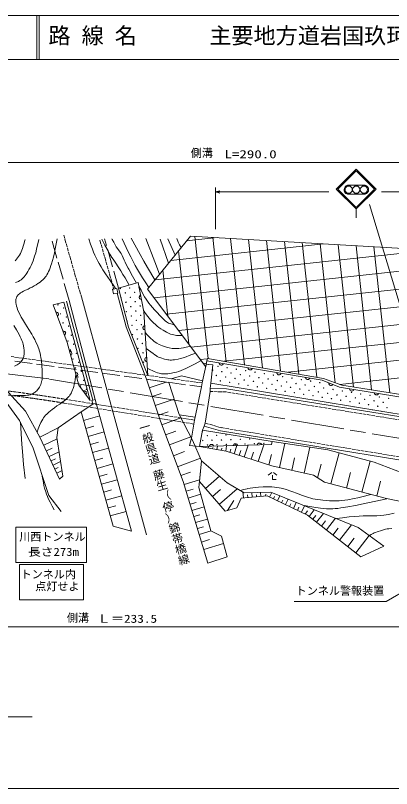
# Model space of a CAD drawing. Units: millimetres, scale not verified. Extents: x -141270 to 498730, y -17600 to 342400.
# Drawn here: x -8345 to 76656, y 167400 to 342400 of the extents above; entities that cross this region are included whole.
import ezdxf
from ezdxf.enums import TextEntityAlignment as Align

# ---------------------------------------------------------------- set-up
doc = ezdxf.new("R2010")
doc.units = ezdxf.units.MM
doc.header["$LTSCALE"] = 1000
for name, pattern in [('CHAIN', [18.5, 12, -1.5, 3.5, -1.5]), ('USER1', [1, 0.8, -0.2]), ('USER2', [5, 4, -1])]:
    doc.linetypes.add(name, pattern=pattern)
for name, color, linetype, lineweight in [('M-BGD', 7, 'Continuous', 13), ('M-BGD-CRST', 7, 'Continuous', 13), ('M-BMK-LINE', 2, 'CHAIN', 13), ('M-STR-HTXT', 7, 'Continuous', 13), ('M-STR-STR2', 171, 'Continuous', 13), ('M-STR-STRC', 7, 'Continuous', 13), ('M-TTL', 2, 'Continuous', 13), ('M-TTL-BAND', 7, 'Continuous', 13), ('M-TTL-LINE', 7, 'Continuous', 13), ('M-TTL-TXT', 7, 'Continuous', 13)]:
    doc.layers.add(name, color=color, linetype=linetype, lineweight=lineweight)
doc.layers.add('M-BMK-HTXT', color=7, linetype='Continuous')
doc.styles.add('@ＭＳ ゴシック', font='')
doc.styles.add('ＭＳ ゴシック', font='')
doc.styles.get('@ＭＳ ゴシック').set_extended_font_data('@MS Gothic')
doc.styles.get('ＭＳ ゴシック').set_extended_font_data('MS Gothic')

# ---------------------------------------------------------------- blocks, each defined once
blk = doc.blocks.new('BUHIN1')
at = {"color": 7, "linetype": 'Continuous', "lineweight": 13}
blk.add_lwpolyline([(0, 500), (115, 460), (212, 400), (322, 305), (382, 195), (418, 78), (418, -78), (382, -195), (322, -305), (212, -402), (115, -462), (0, -500)], dxfattribs=at)
blk = doc.blocks.new('BUHIN6')
at = {"color": 7, "linetype": 'Continuous', "lineweight": 13}
blk.add_lwpolyline([(-288, -1000), (0, 0), (285, -1000)], dxfattribs=at)

msp = doc.modelspace()

# ---------------------------------------------------------------- linework, layer by layer
at = {"layer": 'M-BGD', "linetype": 'USER1'}
for p, q in [((2557, 292691), (6564, 278670)), ((10742, 291505), (13900, 280369)), ((39283, 257175), (35657, 257267)), ((91677, 248727), (39283, 257175)), ((34529, 250136), (38202, 249077)), ((38122, 249096), (86020, 241246))]:
    msp.add_line(p, q, dxfattribs=at)
at = {"layer": 'M-BGD'}
for p, q in [((31183, 292455), (21513, 280440)), ((112762, 287685), (31183, 292455)), ((32195, 292396), (35188, 264723)), ((26280, 286363), (24345, 291781)), ((27733, 288168), (26094, 291814)), ((61365, 290690), (26750, 286946)), ((37220, 292102), (30297, 291353)), ((36244, 292159), (39288, 264022)), ((40293, 291922), (43387, 263320)), ((44342, 291686), (47486, 262619)), ((48391, 291449), (51585, 261918)), ((52440, 291212), (55684, 261216)), ((56489, 290976), (59784, 260515)), ((60538, 290739), (63942, 259267)), ((64587, 290502), (68071, 258286)), ((85510, 289279), (23203, 282540)), ((28523, 289150), (30806, 268040)), ((68636, 290265), (72166, 257627)), ((72685, 290029), (76261, 256967)), ((109655, 287867), (22973, 278491)), ((24976, 284743), (26105, 274314)), ((113193, 284226), (25763, 274770)), ((14958, 280669), (19390, 281944)), ((19390, 281944), (20674, 275299)), ((13617, 280432), (14552, 280630)), ((13844, 279362), (13617, 280432)), ((14552, 280630), (14778, 279560)), ((17237, 271862), (14958, 280669)), ((21513, 280440), (34671, 262883)), ((113687, 280256), (28552, 271048)), ((6564, 278670), (21264, 224813)), ((14778, 279560), (13844, 279362)), ((16687, 271898), (14674, 279538)), ((156, 276918), (2601, 277498)), ((3306, 268340), (156, 276918)), ((2601, 277498), (8527, 255245)), ((3195, 277720), (9109, 255312)), ((9689, 255465), (3775, 277873)), ((20674, 275299), (21538, 260907)), ((114181, 276286), (31341, 267326)), ((21269, 260036), (16687, 271898)), ((21538, 260907), (17237, 271862)), ((114676, 272317), (38784, 264108)), ((5958, 258726), (3306, 268340)), ((122677, 269159), (53190, 261643)), ((35012, 264706), (33433, 264535)), ((34911, 264229), (35022, 264752)), ((35022, 264752), (61294, 260256)), ((126728, 265573), (64947, 258891)), ((34790, 263416), (33849, 259203)), ((34829, 263680), (34130, 263605)), ((34671, 262883), (34790, 263416)), ((34790, 263416), (34911, 264229)), ((34790, 263416), (34911, 264229)), ((36234, 263276), (34790, 263416)), ((34911, 264229), (60976, 259837)), ((35794, 259151), (36234, 263276)), ((-13871, 261347), (-6053, 252839)), ((26818, 260176), (29147, 260796)), ((29147, 260796), (33963, 259713)), ((24416, 250588), (21269, 260036)), ((21269, 260036), (26345, 259333)), ((21901, 258138), (25740, 259417)), ((26345, 259333), (28654, 252048)), ((33849, 259203), (33726, 258312)), ((35794, 259151), (35675, 257967)), ((103629, 247926), (35794, 259151)), ((60976, 259837), (64894, 258257)), ((61294, 260256), (65425, 258713)), ((-12696, 257909), (-7421, 250731)), ((8527, 255245), (5958, 258726)), ((33726, 258312), (32145, 250806)), ((35657, 257267), (34529, 250136)), ((35675, 257967), (35657, 257267)), ((35675, 257967), (39348, 257874)), ((39348, 257874), (91784, 249419)), ((64894, 258257), (103945, 251970)), ((65425, 258713), (104099, 252482)), ((22573, 256123), (24608, 256801)), ((23244, 254107), (27547, 255540)), ((6529, 252669), (9148, 254445)), ((8936, 255267), (9702, 255465)), ((9148, 254445), (8936, 255267)), ((9914, 254642), (9148, 254445)), ((9148, 254445), (9914, 254642)), ((9702, 255465), (9914, 254642)), ((9914, 254642), (17854, 225689)), ((-6053, 252839), (-2811, 246916)), ((1294, 249086), (6529, 252669)), ((13736, 226812), (6529, 252669)), ((23978, 251902), (26134, 252666)), ((28654, 252048), (31667, 246257)), ((-7421, 250731), (-4350, 244455)), ((7066, 250742), (10705, 251756)), ((29548, 236934), (24416, 250588)), ((24747, 249709), (29033, 251320)), ((28680, 251998), (32282, 251453)), ((32145, 250806), (32002, 249918)), ((-2811, 246916), (1294, 249086)), ((1294, 249086), (1010, 246838)), ((7573, 248922), (9389, 249429)), ((32002, 249918), (31439, 246695)), ((33269, 244794), (33955, 248548)), ((34335, 249463), (33955, 248548)), ((33955, 248548), (49656, 245924)), ((34529, 250136), (34335, 249463)), ((34335, 249463), (38009, 248405)), ((1636, 237453), (-2811, 246916)), ((1010, 246838), (2383, 238093)), ((8081, 247103), (11704, 248113)), ((25592, 247459), (27871, 248315)), ((26438, 245209), (31268, 247024)), ((38009, 248405), (85902, 240556)), ((-1961, 245106), (1059, 246525)), ((8586, 245291), (10394, 245795)), ((31439, 246695), (31025, 245037)), ((33269, 244794), (31025, 245037)), ((31667, 246257), (33739, 241595)), ((49495, 245278), (33269, 244794)), ((33269, 244794), (49495, 245278)), ((41074, 243197), (41674, 245045)), ((43383, 242448), (44251, 245122)), ((46525, 241427), (47759, 245226)), ((49656, 245924), (49495, 245278)), ((49495, 245278), (49656, 245924)), ((49656, 245924), (62244, 244041)), ((51318, 240046), (52542, 245492)), ((-4350, 244455), (-844, 233705)), ((-1358, 243823), (-35, 244444)), ((-755, 242539), (1517, 243607)), ((9091, 243479), (12700, 244485)), ((27368, 242733), (29869, 243673)), ((33269, 244794), (33269, 244804)), ((39275, 243782), (33269, 244794)), ((35241, 244461), (35307, 244855)), ((36224, 244296), (36273, 244590)), ((37207, 244130), (37339, 244915)), ((38188, 243965), (38271, 244455)), ((39170, 243799), (39368, 244976)), ((49571, 240438), (39275, 243782)), ((40124, 243506), (40322, 244258)), ((42228, 242823), (42595, 243953)), ((44954, 241937), (45479, 243556)), ((56901, 238791), (58216, 244644)), ((62244, 244041), (72709, 241276)), ((62939, 236357), (64804, 243365)), ((-301, 241574), (694, 242042)), ((9594, 241675), (11394, 242176)), ((28299, 240258), (33469, 242202)), ((33739, 241595), (33080, 235568)), ((33224, 236893), (33739, 241595)), ((33739, 241595), (39523, 236592)), ((48899, 240656), (49525, 243008)), ((54109, 239418), (54744, 242243)), ((69947, 234492), (71815, 241512)), ((153, 240608), (1862, 241412)), ((576, 239707), (1300, 240047)), ((10096, 239870), (13690, 240872)), ((59018, 238315), (49571, 240438)), ((59956, 237721), (60733, 240863)), ((72709, 241276), (88661, 235129)), ((1000, 238805), (2184, 239362)), ((2383, 238093), (1636, 237453)), ((10597, 238073), (12391, 238573)), ((29052, 238255), (31210, 239002)), ((34608, 235313), (37785, 238095)), ((49574, 238974), (48769, 238324)), ((49964, 238974), (50769, 238324)), ((61511, 236737), (59018, 238315)), ((66443, 235425), (67376, 238932)), ((11098, 236276), (14677, 237274)), ((35151, 218430), (29548, 236934)), ((29760, 236236), (33269, 237298)), ((39086, 230199), (33224, 236893)), ((39523, 236592), (43383, 234353)), ((75485, 233018), (61511, 236737)), ((73369, 233581), (74157, 236971)), ((11597, 234487), (13383, 234984)), ((30225, 234700), (31807, 235180)), ((33080, 235568), (35810, 225728)), ((36173, 233526), (37978, 235107)), ((37738, 231739), (41783, 235281)), ((43181, 233175), (43063, 234539)), ((-844, 233705), (1960, 230100)), ((12096, 232697), (15660, 233690)), ((30689, 233165), (33510, 234019)), ((42685, 233132), (41672, 230919)), ((48550, 233638), (42685, 233132)), ((43383, 234353), (49355, 234481)), ((44173, 233260), (44121, 233862)), ((45166, 233346), (45076, 234389)), ((46158, 233432), (46116, 233921)), ((47150, 233517), (47071, 234432)), ((48145, 233603), (48232, 234008)), ((57642, 229293), (48550, 233638)), ((49083, 233383), (49567, 234395)), ((49355, 234481), (69132, 226520)), ((49982, 232954), (50237, 233489)), ((50880, 232525), (51418, 233650)), ((52681, 231664), (53274, 232903)), ((81232, 231891), (75485, 233018)), ((12592, 230915), (14371, 231411)), ((31116, 231755), (32510, 232177)), ((31543, 230345), (34298, 231179)), ((39609, 230345), (41016, 232627)), ((51780, 232094), (52063, 232686)), ((53580, 231234), (53890, 231882)), ((54479, 230804), (55126, 232158)), ((55377, 230375), (55714, 231080)), ((56276, 229945), (56977, 231413)), ((13089, 229133), (16638, 230122)), ((31960, 228968), (33321, 229380)), ((41672, 230919), (39086, 230199)), ((57174, 229516), (57632, 230240)), ((69745, 219855), (57642, 229293)), ((58019, 228998), (59203, 230517)), ((59689, 227696), (61247, 229694)), ((32377, 227591), (35067, 228405)), ((58854, 228347), (59539, 229226)), ((60813, 226820), (61717, 227980)), ((61937, 225944), (63998, 228587)), ((17854, 225689), (13736, 226812)), ((32785, 226246), (34122, 226651)), ((63423, 224784), (64620, 226319)), ((64910, 223625), (67637, 227122)), ((69132, 226520), (74918, 222254)), ((33192, 224901), (35853, 225707)), ((35810, 225728), (38259, 224504)), ((38259, 224504), (39483, 219842)), ((66746, 222193), (68191, 224046)), ((68582, 220762), (71633, 224676)), ((33706, 223204), (35489, 223744)), ((34219, 221508), (38690, 222861)), ((74918, 222254), (69745, 219855)), ((39483, 219842), (35151, 218430))]:
    msp.add_line(p, q, dxfattribs=at)
at = {"layer": 'M-BGD', "linetype": 'USER2'}
for p, q in [((3775, 277873), (-231, 291894)), ((14958, 280669), (11800, 291806))]:
    msp.add_line(p, q, dxfattribs=at)
at = {"layer": 'M-BGD'}
for points in [[(-8692, 256479), (-7877, 256389), (-6891, 256338), (-6482, 256342), (-6074, 256368), (-5676, 256416), (-5359, 256474), (-5047, 256551), (-4780, 256637), (-4520, 256742), (-4108, 256965), (-3906, 257110), (-3716, 257273), (-3524, 257464), (-3339, 257678), (-3089, 258023), (-2925, 258292), (-2774, 258579), (-2646, 258865), (-2534, 259167), (-2445, 259464), (-2376, 259766), (-2345, 259943), (-2309, 260281), (-2294, 260620), (-2300, 261139), (-2325, 261669), (-2345, 262020), (-2408, 263156), (-2491, 264279), (-2580, 264959), (-2676, 265439), (-2794, 265925), (-2936, 266425), (-3099, 266919), (-3481, 267898), (-3731, 268455), (-4004, 269011), (-4330, 269630), (-4680, 270247), (-5323, 271307), (-6062, 272484), (-6788, 273678), (-7047, 274129), (-7316, 274637), (-7567, 275155), (-7870, 275853), (-8000, 276205), (-8115, 276575), (-8223, 277068), (-8258, 277345), (-8274, 277625), (-8269, 277863), (-8243, 278106), (-8203, 278304), (-8142, 278503), (-8027, 278753), (-7926, 278910), (-7802, 279064), (-7641, 279229), (-7458, 279388), (-7204, 279576), (-6888, 279781), (-6558, 279971), (-6044, 280233), (-5514, 280479), (-5010, 280712), (-4568, 280928), (-4128, 281165), (-3691, 281424), (-3262, 281702), (-3105, 281810), (-2771, 282047), (-2449, 282301), (-2187, 282532), (-1940, 282776), (-1820, 282907), (-1611, 283158), (-1418, 283422), (-1224, 283723), (-1041, 284043), (-857, 284411), (-685, 284799), (-496, 285281), (-322, 285781), (-190, 286199), (30, 286948), (231, 287707), (453, 288632), (656, 289568), (1096, 291810)], [(-8409, 286839), (-8342, 286914), (-8101, 287197), (-7871, 287500), (-7650, 287823), (-7442, 288165), (-7246, 288526), (-7063, 288904), (-6921, 289235), (-6751, 289683), (-6600, 290139), (-6398, 290840), (-6211, 291557), (-6172, 291713)], [(-8369, 281927), (-8140, 281996), (-7906, 282088), (-7670, 282203), (-7325, 282412), (-7082, 282590), (-6852, 282784), (-6615, 283013), (-6391, 283256), (-6143, 283559), (-5910, 283874), (-5791, 284048), (-5531, 284454), (-5290, 284870), (-5046, 285330), (-4821, 285800), (-4594, 286323), (-4381, 286864), (-4012, 287934), (-3781, 288700), (-3567, 289482), (-3030, 291676)], [(8209, 291813), (8613, 290659), (9034, 289513), (9310, 288817), (9608, 288120), (9956, 287381), (10258, 286796), (10578, 286220), (10991, 285524), (11422, 284837), (12015, 283933), (13032, 282437), (14070, 280947), (14298, 280620)], [(11209, 291724), (11878, 290437), (12568, 289153), (13010, 288371), (13469, 287599), (13716, 287202), (15463, 284560), (15947, 283780), (16414, 282989), (17339, 281354)], [(19017, 281837), (18128, 283402), (17257, 284976), (17119, 285232), (16780, 285875), (16455, 286538), (16259, 286975), (16029, 287529), (15777, 288081), (15698, 288230), (15518, 288526), (15316, 288821), (14707, 289649), (14448, 290040), (14206, 290441), (13859, 291070), (13530, 291709), (13453, 291861)], [(21834, 280839), (21099, 281907), (20375, 282994), (20133, 283371), (19668, 284128), (19220, 284895), (18731, 285776), (18259, 286668), (17704, 287765), (17161, 288882), (15787, 291836)], [(23187, 282519), (21485, 285354), (20646, 286808), (19824, 288272), (17818, 291949)], [(24238, 283825), (23167, 286633), (21148, 291915)], [(29098, 289864), (28705, 290496), (28559, 290788), (28428, 291099), (28148, 291889)], [(19554, 281098), (20028, 280178), (20519, 279269), (20834, 278725), (21170, 278185), (21474, 277732), (21808, 277277), (22157, 276833), (22612, 276294), (23084, 275767), (24874, 273870), (25173, 273556), (25482, 273259), (25799, 273012), (26007, 272885), (26226, 272774), (26510, 272658), (26805, 272559), (27573, 272354)], [(20607, 275645), (21079, 274960), (21572, 274281), (22201, 273507), (22532, 273148), (22878, 272803), (23268, 272444), (23678, 272094), (23686, 272088), (24092, 271766), (24517, 271454), (25006, 271130), (25393, 270907), (25799, 270695), (26360, 270437), (26722, 270290), (27090, 270163), (27416, 270074), (27728, 270013), (28044, 269972), (28473, 269941), (28916, 269930), (29391, 269929)], [(-8546, 263020), (-8287, 263130), (-7974, 263297), (-7750, 263443), (-7529, 263613), (-7328, 263793), (-7141, 263988), (-6977, 264187), (-6824, 264405), (-6700, 264616), (-6595, 264835), (-6466, 265214), (-6420, 265448), (-6393, 265686), (-6383, 265996), (-6393, 266318), (-6415, 266620), (-6465, 267116), (-6534, 267602), (-6605, 267962), (-6695, 268316), (-6747, 268486), (-6879, 268841), (-7034, 269197), (-7273, 269681), (-7530, 270156), (-7540, 270173), (-8128, 271219), (-8732, 272252)], [(20954, 270632), (21427, 270103), (21921, 269582), (22267, 269249), (22590, 268964), (22928, 268695), (23262, 268454), (23607, 268231), (24148, 267928), (24509, 267758), (24887, 267602), (25568, 267367), (25990, 267245), (26427, 267141), (27053, 267037), (27418, 267006), (27784, 266994), (28190, 267003), (28606, 267033), (29103, 267092), (29600, 267172), (31204, 267509)], [(21173, 266977), (22762, 265849), (23153, 265572), (23555, 265314), (23719, 265222), (24003, 265081), (24306, 264954), (24701, 264813), (25114, 264689), (25337, 264627), (25716, 264532), (26107, 264455), (26294, 264429), (26590, 264407), (26888, 264406), (27226, 264426), (27575, 264467), (28406, 264627), (28973, 264771), (29542, 264935), (30237, 265160), (30924, 265404), (32368, 265956)], [(21439, 262543), (22060, 262223), (22689, 261920), (23010, 261781), (23384, 261637), (23775, 261507), (24114, 261415), (24466, 261341), (24663, 261309), (25000, 261272), (25339, 261256), (25708, 261260), (26079, 261284), (26489, 261331), (26907, 261401), (27557, 261545), (28051, 261681), (28548, 261838), (29074, 262027), (29603, 262238), (30197, 262500), (30784, 262779), (31524, 263159), (32256, 263557), (33596, 264318)], [(-3453, 248088), (-3183, 248830), (-2896, 249564), (-2580, 250264), (-2387, 250635), (-2172, 251006), (-1992, 251282), (-1769, 251590), (-1530, 251886), (-1269, 252176), (-993, 252452), (-817, 252615), (-462, 252920), (-88, 253215), (460, 253613), (1030, 254002), (1652, 254417), (2165, 254768), (2666, 255134), (2979, 255387), (3284, 255658), (3513, 255888), (3732, 256136), (3768, 256181), (3953, 256428), (4121, 256687), (4281, 256973), (4429, 257278), (4571, 257622), (4695, 257977), (4820, 258400), (4928, 258834), (5046, 259410), (5146, 259998), (5303, 261099)], [(-7209, 250298), (-7063, 247804), (-6896, 245301), (-6845, 244623), (-6681, 242683), (-6496, 240734), (-6178, 237614)], [(404, 230466), (-71, 231322), (-533, 232196), (-800, 232742), (-1049, 233296), (-1141, 233517), (-1333, 234019), (-1506, 234528), (-1759, 235410), (-1904, 236031), (-2030, 236657), (-2276, 238095)], [(49769, 238324), (49769, 237364), (50574, 237364)], [(42471, 234882), (43242, 235087), (44017, 235272), (44153, 235300), (44711, 235405), (45273, 235489), (45917, 235564), (46565, 235619), (47674, 235676), (48376, 235691), (49076, 235687), (49624, 235665), (50181, 235622), (50705, 235560), (51227, 235475), (51745, 235369), (52317, 235230), (52885, 235072), (53448, 234896), (54318, 234599), (55181, 234284), (56536, 233770), (57200, 233524), (57878, 233293), (58413, 233135), (58896, 233015), (59384, 232914), (59994, 232812), (60609, 232729), (61097, 232674), (61853, 232604), (62620, 232553), (63278, 232528), (63936, 232524), (64214, 232529), (64833, 232555), (65460, 232602), (66126, 232672), (66800, 232764), (68227, 233020), (69077, 233208), (69931, 233417), (71949, 233959)], [(56884, 231450), (58203, 231217), (59535, 231003), (60635, 230855), (61292, 230785), (61960, 230735), (62858, 230711), (63386, 230725), (63923, 230759), (64558, 230823), (65202, 230908), (66784, 231173), (68536, 231503), (70282, 231852), (75611, 232994)], [(64184, 228512), (65611, 228705), (67049, 228880), (68400, 229008), (69327, 229067), (70265, 229108), (72557, 229152), (73358, 229163), (74158, 229194), (74952, 229267), (75455, 229339), (75964, 229432), (77262, 229729)], [(71646, 224667), (72067, 224921), (72496, 225156), (72712, 225258), (73043, 225392), (73382, 225507), (74428, 225810), (75327, 226076), (75697, 226158), (76071, 226221), (76757, 226280)]]:
    msp.add_lwpolyline(points, dxfattribs=at)
for centre in [(15354, 280604), (17471, 280731), (16476, 279609), (17598, 278614), (18593, 279736), (19716, 278741), (1266, 276902), (16603, 277491), (17725, 276496), (18720, 277618), (19843, 276623), (1830, 274857), (2571, 276161), (16730, 275374), (18848, 275501), (3135, 274116), (17852, 274379), (18975, 273383), (19970, 274506), (2394, 272812), (3699, 272071), (17980, 272261), (19102, 271266), (20097, 272388), (2958, 270767), (4263, 270026), (18107, 270143), (20224, 270271), (3522, 268722), (4827, 267981), (19229, 269148), (20351, 268153), (4087, 266677), (19356, 267031), (20478, 266036), (4651, 264632), (5391, 265936), (5215, 262587), (5955, 263892), (20606, 263918), (37410, 262997), (39505, 262660), (6519, 261847), (36194, 262118), (37073, 260903), (38289, 261781), (40383, 261444), (41599, 262323), (42478, 261107), (43693, 261985), (44572, 260770), (45788, 261648), (47882, 261311), (49976, 260974), (5779, 260542), (7083, 259802), (37952, 259687), (39167, 260565), (40046, 259350), (41262, 260228), (42140, 259012), (43356, 259891), (45450, 259554), (46666, 260432), (47545, 259217), (48761, 260095), (50855, 259758), (52071, 260637), (52949, 259421), (54165, 260299), (55044, 259084), (56259, 259962), (58354, 259625), (60448, 259288), (62542, 258951), (6343, 258497), (7648, 257757), (44235, 258675), (46329, 258338), (48423, 258001), (49639, 258879), (50518, 257664), (51734, 258542), (52612, 257326), (53828, 258205), (55922, 257868), (57138, 258746), (58017, 257531), (59232, 258409), (61327, 258072), (63421, 257735), (65515, 257398), (54706, 256989), (56801, 256652), (58895, 256315), (60111, 257193), (60989, 255978), (62205, 256856), (63084, 255640), (64300, 256519), (66394, 256182), (67610, 257060), (68488, 255845), (69704, 256723), (70583, 255507), (71798, 256386), (73893, 256049), (75987, 255712), (65178, 255303), (67273, 254966), (69367, 254629), (71461, 254292), (72677, 255170), (73556, 253954), (74771, 254833), (75650, 253617), (35006, 247279), (37126, 247342), (39247, 247405), (33977, 246187), (35069, 245158), (36098, 246250), (37190, 245222), (38218, 246313), (39310, 245285), (40339, 246377), (41430, 245348), (42459, 246440), (43551, 245412), (44579, 246503), (45671, 245475), (47792, 245538)]:
    msp.add_circle(centre, 50, dxfattribs=at)
for centre, start, end in [((19589, 280858), 87.70797, 294.15105), ((15481, 278486), 339.48597, 49.52139), ((16857, 273256), 305.72885, 83.27852), ((35316, 263334), 32.76417, 136.18031), ((35857, 260024), 300.78345, 47.04013), ((8212, 255712), 278.30908, 154.55319), ((68151, 253750), 56.57771, 104.6306), ((70245, 253413), 37.37234, 123.83598), ((72340, 253076), 23.54815, 137.66017), ((74434, 252739), 11.646, 149.56232), ((76528, 252401), 0.64094, 160.56738), ((33914, 248307), 256.03274, 83.24884)]:
    msp.add_arc(centre, 50, start, end, dxfattribs=at)
at = {"layer": 'M-BGD-CRST'}
msp.add_line((-16248, 183598), (-4550, 183598), dxfattribs=at)
at = {"layer": 'M-BMK-LINE'}
for p, q in [((-12719, 261531), (-684, 260098)), ((-684, 260098), (115465, 240391))]:
    msp.add_line(p, q, dxfattribs=at)
at = {"layer": 'M-STR-HTXT'}
for p, q in [((-101713, 309095), (-1388, 309095)), ((-1388, 309095), (177320, 309095)), ((36842, 293987), (36842, 303438)), ((36842, 302438), (62470, 302438)), ((74355, 302438), (116680, 302438)), ((75436, 209777), (116711, 233715)), ((54644, 209777), (75436, 209777)), ((-105381, 203989), (81707, 203989))]:
    msp.add_line(p, q, dxfattribs=at)
at = {"layer": 'M-STR-STR2', "linetype": 'USER1'}
for p, q in [((33849, 259203), (-9295, 265174)), ((2765, 255545), (32145, 250806)), ((32002, 249918), (2622, 254657))]:
    msp.add_line(p, q, dxfattribs=at)
at = {"layer": 'M-STR-STR2', "linetype": 'USER2'}
msp.add_line((-8527, 264159), (33726, 258312), dxfattribs=at)
at = {"layer": 'M-STR-STR2', "linetype": 'USER1'}
for radius in [395000, 394100]:
    msp.add_arc((-60135, -134414), radius, 80.83719, 90, dxfattribs=at)
at = {"layer": 'M-STR-STRC'}
for p, q in [((64167, 303092), (68667, 307592)), ((64520, 303092), (68667, 307238)), ((73167, 303091), (68667, 307592)), ((72814, 303091), (68667, 307238)), ((64167, 303092), (68667, 298591)), ((64520, 303092), (68667, 298945)), ((66700, 304005), (70703, 304010)), ((68667, 298945), (72814, 303091)), ((68667, 298591), (73167, 303091)), ((66671, 301915), (70704, 301919)), ((86540, 250264), (71647, 299625)), ((68667, 298591), (68667, 296591)), ((-8287, 226579), (7713, 226579)), ((-8287, 218579), (-8287, 226579)), ((7713, 226579), (7713, 218579)), ((7713, 218579), (-8287, 218579)), ((-7454, 218097), (7046, 218097)), ((-7454, 210097), (-7454, 218097)), ((7046, 218097), (7046, 210097)), ((7046, 210097), (-7454, 210097))]:
    msp.add_line(p, q, dxfattribs=at)
for centre in [(66973, 302966), (68690, 302966), (70422, 302966)]:
    msp.add_circle(centre, 822, dxfattribs=at)
for centre, radius, start, end in [((67039, 302955), 1104, 107.8894, 250.54485), ((70387, 302964), 1092, 286.90041, 73.19594)]:
    msp.add_arc(centre, radius, start, end, dxfattribs=at)
at = {"layer": 'M-TTL'}
msp.add_line((498730, 342400), (-141270, 342400), dxfattribs=at)
at = {"layer": 'M-TTL-BAND'}
msp.add_line((-141270, 167400), (397730, 167400), dxfattribs=at)
at = {"layer": 'M-TTL-LINE'}
for p, q in [((-3520, 342400), (-3520, 332400)), ((-3020, 342400), (-3020, 332400)), ((-141270, 332400), (498730, 332400))]:
    msp.add_line(p, q, dxfattribs=at)

# ---------------------------------------------------------------- block references
at = {"layer": 'M-BGD'}
for p, rotation in [((20032, 278622), 190.92949), ((944, 274773), 20.1607), ((20890, 271701), 183.43579), ((2518, 270484), 20.1607), ((3969, 265936), 15.42216), ((21322, 264505), 183.43579), ((38169, 263680), 260.43635), ((44685, 262582), 260.43635), ((5295, 261129), 15.42216), ((51202, 261484), 260.43635), ((57718, 260386), 260.43635), ((62935, 259047), 248.03944), ((7242, 256986), 36.43086), ((67683, 257808), 260.85369), ((73262, 256910), 260.85369), ((35973, 244875), 91.70981), ((41382, 245036), 91.70981), ((46790, 245197), 91.70981)]:
    msp.add_blockref('BUHIN1', p, dxfattribs=dict(at, rotation=rotation))
at = {"layer": 'M-STR-HTXT', "rotation": 90}
msp.add_blockref('BUHIN6', (36842, 302438), dxfattribs=at)

# ---------------------------------------------------------------- texts
at = {"layer": 'M-BMK-HTXT', "style": '@ＭＳ ゴシック'}
msp.add_text('一般県道 藤生（停）錦帯橋線', height=1833, rotation=286.4, dxfattribs=at).set_placement((19053, 250001), align=Align.BOTTOM_LEFT)
at = {"layer": 'M-STR-HTXT', "style": 'ＭＳ ゴシック'}
for s, p in [('側溝', (31284, 309809)), ('トンネル警報装置', (55003, 210698)), ('側溝', (3282, 204567))]:
    msp.add_text(s, height=1833, dxfattribs=at).set_placement(p, align=Align.BOTTOM_LEFT)
for s, width, p in [('L=290.0', 1.35, (38911, 309528)), ('Ｌ＝233.5', 1.2, (10182, 204368))]:
    msp.add_text(s, height=1833, dxfattribs=dict(at, width=width)).set_placement(p, align=Align.BOTTOM_LEFT)
at = {"layer": 'M-STR-STRC', "style": 'ＭＳ ゴシック'}
for s, p in [('川西トンネル', (-7487, 222929)), ('トンネル内', (-7178, 214426)), ('点灯せよ', (-3877, 211701))]:
    msp.add_text(s, height=1833, dxfattribs=at).set_placement(p, align=Align.BOTTOM_LEFT)
at = {"layer": 'M-STR-STRC', "style": 'ＭＳ ゴシック', "width": 1.15}
msp.add_text('長さ273m', height=1833, dxfattribs=at).set_placement((-5501, 219509), align=Align.BOTTOM_LEFT)
at = {"layer": 'M-TTL-TXT', "style": 'ＭＳ ゴシック'}
for s, p in [('路 線 名', (-891, 334900)), ('主要地方道岩国玖珂線', (35464, 334900))]:
    msp.add_text(s, height=3666, dxfattribs=at).set_placement(p, align=Align.BOTTOM_LEFT)

doc.saveas('drawing.dxf')
